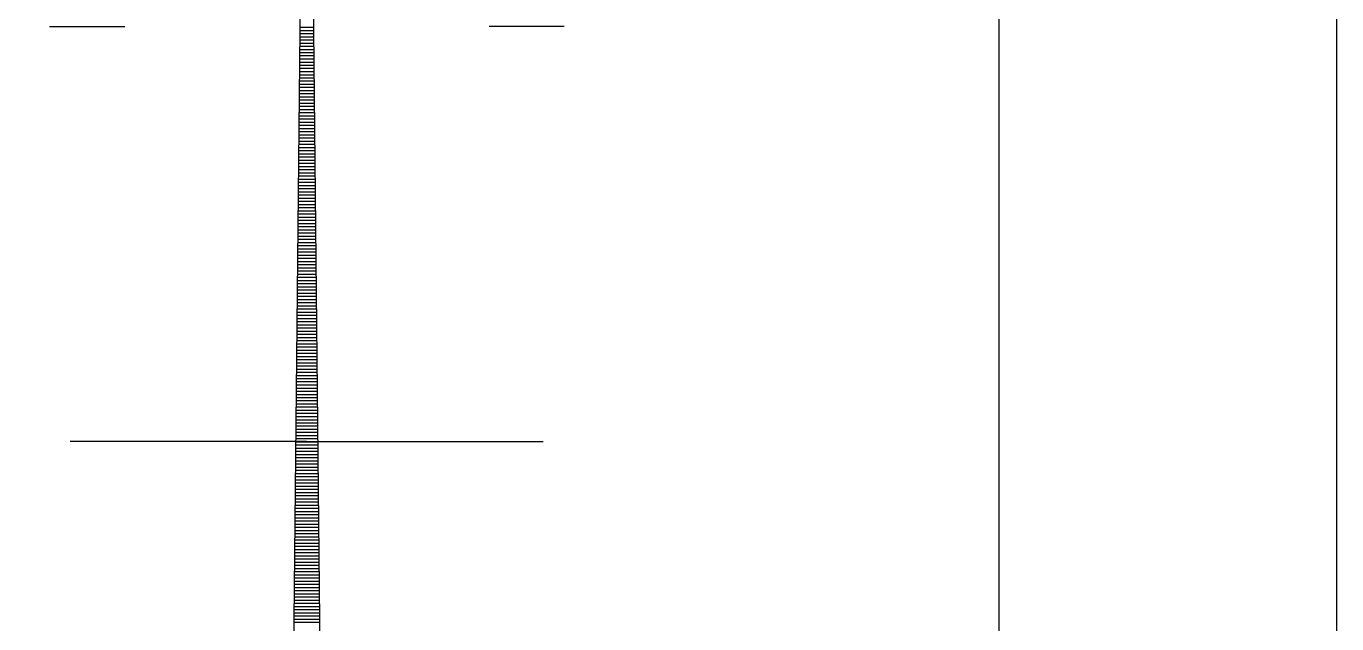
# Model space of a CAD drawing. Extents: x -493 to 187849, y -1657 to 664362.
# Drawn here: x 187751.8 to 187848.8, y 663929.2 to 663973.5 of the extents above; entities that cross this region are included whole.
import ezdxf

# ---------------------------------------------------------------- set-up
doc = ezdxf.new("R2010")
doc.units = 0
doc.header["$MEASUREMENT"] = 0
doc.layers.get('0').update_dxf_attribs({"linetype": 'CONTINUOUS'})
doc.layers.add('TR_GILAYON', color=7, linetype='CONTINUOUS')
doc.layers.add('TR_GILYON', color=7, linetype='CONTINUOUS')

# ---------------------------------------------------------------- blocks, each defined once
blk = doc.blocks.new('*X7')
at = {"color": 0}
for p, q in [((-20.694, -145.406), (-20.284, -145.406)), ((-20.694, -145.5), (-20.283, -145.5)), ((-20.693, -145.312), (-20.285, -145.312)), ((-20.698, -145.875), (-20.279, -145.875)), ((-20.697, -145.781), (-20.28, -145.781)), ((-20.696, -145.688), (-20.281, -145.688)), ((-20.695, -145.594), (-20.282, -145.594)), ((-20.702, -146.25), (-20.275, -146.25)), ((-20.701, -146.156), (-20.276, -146.156)), ((-20.7, -146.062), (-20.277, -146.062)), ((-20.699, -145.969), (-20.278, -145.969)), ((-20.706, -146.625), (-20.272, -146.625)), ((-20.705, -146.531), (-20.273, -146.531)), ((-20.704, -146.438), (-20.274, -146.438)), ((-20.703, -146.344), (-20.274, -146.344)), ((-20.709, -147), (-20.268, -147)), ((-20.708, -146.812), (-20.27, -146.812)), ((-20.708, -146.906), (-20.269, -146.906)), ((-20.707, -146.719), (-20.271, -146.719)), ((-20.713, -147.375), (-20.264, -147.375)), ((-20.712, -147.281), (-20.265, -147.281)), ((-20.711, -147.188), (-20.266, -147.188)), ((-20.71, -147.094), (-20.267, -147.094)), ((-20.717, -147.75), (-20.26, -147.75)), ((-20.716, -147.656), (-20.261, -147.656)), ((-20.715, -147.562), (-20.262, -147.562)), ((-20.714, -147.469), (-20.263, -147.469)), ((-20.722, -148.219), (-20.256, -148.219)), ((-20.721, -148.125), (-20.257, -148.125)), ((-20.72, -148.031), (-20.258, -148.031)), ((-20.719, -147.938), (-20.259, -147.938)), ((-20.718, -147.844), (-20.26, -147.844)), ((-20.725, -148.594), (-20.252, -148.594)), ((-20.724, -148.5), (-20.253, -148.5)), ((-20.723, -148.312), (-20.255, -148.312)), ((-20.723, -148.406), (-20.254, -148.406)), ((-20.729, -148.969), (-20.248, -148.969)), ((-20.728, -148.875), (-20.249, -148.875)), ((-20.727, -148.781), (-20.25, -148.781)), ((-20.726, -148.688), (-20.251, -148.688)), ((-20.733, -149.344), (-20.245, -149.344)), ((-20.732, -149.25), (-20.245, -149.25)), ((-20.731, -149.156), (-20.246, -149.156)), ((-20.73, -149.062), (-20.247, -149.062)), ((-20.737, -149.719), (-20.241, -149.719)), ((-20.736, -149.625), (-20.242, -149.625)), ((-20.735, -149.531), (-20.243, -149.531)), ((-20.734, -149.438), (-20.244, -149.438)), ((-20.74, -150.094), (-20.237, -150.094)), ((-20.739, -150), (-20.238, -150)), ((-20.738, -149.812), (-20.24, -149.812)), ((-20.738, -149.906), (-20.239, -149.906)), ((-20.744, -150.469), (-20.233, -150.469)), ((-20.743, -150.375), (-20.234, -150.375)), ((-20.742, -150.281), (-20.235, -150.281)), ((-20.741, -150.188), (-20.236, -150.188)), ((-20.749, -150.938), (-20.229, -150.938)), ((-20.748, -150.844), (-20.23, -150.844)), ((-20.747, -150.75), (-20.23, -150.75)), ((-20.746, -150.656), (-20.231, -150.656)), ((-20.745, -150.562), (-20.232, -150.562)), ((-20.752, -151.219), (-20.226, -151.219)), ((-20.752, -151.312), (-20.225, -151.312)), ((-20.751, -151.125), (-20.227, -151.125)), ((-20.75, -151.031), (-20.228, -151.031)), ((-20.756, -151.688), (-20.221, -151.688)), ((-20.755, -151.594), (-20.222, -151.594)), ((-20.754, -151.5), (-20.223, -151.5)), ((-20.753, -151.406), (-20.224, -151.406)), ((-20.76, -152.062), (-20.217, -152.062)), ((-20.759, -151.969), (-20.218, -151.969)), ((-20.758, -151.875), (-20.219, -151.875)), ((-20.757, -151.781), (-20.22, -151.781)), ((-20.764, -152.438), (-20.214, -152.438)), ((-20.763, -152.344), (-20.215, -152.344)), ((-20.762, -152.25), (-20.216, -152.25)), ((-20.761, -152.156), (-20.216, -152.156)), ((-20.767, -152.719), (-20.211, -152.719)), ((-20.767, -152.812), (-20.21, -152.812)), ((-20.766, -152.625), (-20.212, -152.625)), ((-20.765, -152.531), (-20.213, -152.531)), ((-20.771, -153.188), (-20.206, -153.188)), ((-20.77, -153.094), (-20.207, -153.094)), ((-20.769, -153), (-20.208, -153)), ((-20.768, -152.906), (-20.209, -152.906)), ((-20.776, -153.656), (-20.201, -153.656)), ((-20.775, -153.562), (-20.202, -153.562)), ((-20.774, -153.469), (-20.203, -153.469)), ((-20.773, -153.375), (-20.204, -153.375)), ((-20.772, -153.281), (-20.205, -153.281)), ((-20.78, -154.031), (-20.198, -154.031)), ((-20.779, -153.938), (-20.199, -153.938)), ((-20.778, -153.844), (-20.2, -153.844)), ((-20.777, -153.75), (-20.201, -153.75)), ((-20.783, -154.406), (-20.194, -154.406)), ((-20.782, -154.312), (-20.195, -154.312)), ((-20.781, -154.125), (-20.197, -154.125)), ((-20.781, -154.219), (-20.196, -154.219)), ((-20.787, -154.781), (-20.19, -154.781)), ((-20.786, -154.688), (-20.191, -154.688)), ((-20.785, -154.594), (-20.192, -154.594)), ((-20.784, -154.5), (-20.193, -154.5)), ((-20.791, -155.156), (-20.187, -155.156)), ((-20.79, -155.062), (-20.187, -155.062)), ((-20.789, -154.969), (-20.188, -154.969)), ((-20.788, -154.875), (-20.189, -154.875)), ((-20.795, -155.531), (-20.183, -155.531)), ((-20.794, -155.438), (-20.184, -155.438)), ((-20.793, -155.344), (-20.185, -155.344)), ((-20.792, -155.25), (-20.186, -155.25)), ((-20.798, -155.906), (-20.179, -155.906)), ((-20.797, -155.812), (-20.18, -155.812)), ((-20.796, -155.625), (-20.182, -155.625)), ((-20.796, -155.719), (-20.181, -155.719)), ((-20.802, -156.281), (-20.175, -156.281)), ((-20.801, -156.188), (-20.176, -156.188)), ((-20.8, -156.094), (-20.177, -156.094)), ((-20.799, -156), (-20.178, -156)), ((-20.807, -156.75), (-20.171, -156.75)), ((-20.806, -156.656), (-20.172, -156.656)), ((-20.805, -156.562), (-20.172, -156.562)), ((-20.804, -156.469), (-20.173, -156.469)), ((-20.803, -156.375), (-20.174, -156.375)), ((-20.811, -157.125), (-20.167, -157.125)), ((-20.81, -157.031), (-20.168, -157.031)), ((-20.809, -156.938), (-20.169, -156.938)), ((-20.808, -156.844), (-20.17, -156.844)), ((-20.814, -157.5), (-20.163, -157.5)), ((-20.813, -157.406), (-20.164, -157.406)), ((-20.812, -157.312), (-20.165, -157.312)), ((-20.811, -157.219), (-20.166, -157.219)), ((-20.818, -157.875), (-20.159, -157.875)), ((-20.817, -157.781), (-20.16, -157.781)), ((-20.816, -157.688), (-20.161, -157.688)), ((-20.815, -157.594), (-20.162, -157.594)), ((-20.822, -158.25), (-20.156, -158.25)), ((-20.821, -158.156), (-20.157, -158.156)), ((-20.82, -158.062), (-20.158, -158.062)), ((-20.819, -157.969), (-20.158, -157.969)), ((-20.825, -158.531), (-20.153, -158.531)), ((-20.825, -158.625), (-20.152, -158.625)), ((-20.824, -158.438), (-20.154, -158.438)), ((-20.823, -158.344), (-20.155, -158.344)), ((-20.829, -159), (-20.148, -159)), ((-20.828, -158.906), (-20.149, -158.906)), ((-20.827, -158.812), (-20.15, -158.812)), ((-20.826, -158.719), (-20.151, -158.719)), ((-20.834, -159.469), (-20.143, -159.469)), ((-20.833, -159.375), (-20.144, -159.375)), ((-20.832, -159.281), (-20.145, -159.281)), ((-20.831, -159.188), (-20.146, -159.188)), ((-20.83, -159.094), (-20.147, -159.094)), ((-20.838, -159.844), (-20.14, -159.844)), ((-20.837, -159.75), (-20.141, -159.75)), ((-20.836, -159.656), (-20.142, -159.656)), ((-20.835, -159.562), (-20.143, -159.562)), ((-20.841, -160.219), (-20.136, -160.219)), ((-20.84, -160.031), (-20.138, -160.031)), ((-20.84, -160.125), (-20.137, -160.125)), ((-20.839, -159.938), (-20.139, -159.938)), ((-20.845, -160.594), (-20.132, -160.594)), ((-20.844, -160.5), (-20.133, -160.5)), ((-20.843, -160.406), (-20.134, -160.406)), ((-20.842, -160.312), (-20.135, -160.312)), ((-20.849, -160.969), (-20.129, -160.969)), ((-20.848, -160.875), (-20.129, -160.875)), ((-20.847, -160.781), (-20.13, -160.781)), ((-20.846, -160.688), (-20.131, -160.688)), ((-20.853, -161.344), (-20.125, -161.344)), ((-20.852, -161.25), (-20.126, -161.25)), ((-20.851, -161.156), (-20.127, -161.156)), ((-20.85, -161.062), (-20.128, -161.062)), ((-20.856, -161.719), (-20.121, -161.719)), ((-20.855, -161.625), (-20.122, -161.625)), ((-20.854, -161.438), (-20.124, -161.438)), ((-20.854, -161.531), (-20.123, -161.531)), ((-20.861, -162.188), (-20.116, -162.188)), ((-20.86, -162.094), (-20.117, -162.094)), ((-20.859, -162), (-20.118, -162)), ((-20.858, -161.906), (-20.119, -161.906)), ((-20.857, -161.812), (-20.12, -161.812)), ((-20.865, -162.562), (-20.113, -162.562)), ((-20.864, -162.469), (-20.114, -162.469)), ((-20.863, -162.375), (-20.114, -162.375)), ((-20.862, -162.281), (-20.115, -162.281)), ((-20.869, -162.938), (-20.109, -162.938)), ((-20.868, -162.844), (-20.11, -162.844)), ((-20.867, -162.75), (-20.111, -162.75)), ((-20.866, -162.656), (-20.112, -162.656))]:
    blk.add_line(p, q, dxfattribs=at)
blk = doc.blocks.new('ZAFON2')
for p, q in [((-21.489, -225.071), (-20.491, -125.125)), ((-19.489, -225.071), (-20.486, -125.125)), ((-20.501, -157.587), (-27.501, -157.587)), ((-20.501, -157.587), (-13.501, -157.587))]:
    blk.add_line(p, q)
at = {"layer": 'TR_GILAYON'}
for p, q in [((-28.108, -145.292), (-25.882, -145.292)), ((-12.87, -145.292), (-15.096, -145.292))]:
    blk.add_line(p, q, dxfattribs=at)
blk.add_blockref('*X7', (0, 0))

msp = doc.modelspace()

# ---------------------------------------------------------------- linework, layer by layer
at = {"layer": 'TR_GILYON', "linetype": 'CONTINUOUS'}
for points in [[(183412.316, 658921.799), (187848.803, 658921.799), (187848.803, 664361.704), (183412.316, 664361.704), (183412.316, 658921.799)], [(183437.316, 658946.799), (187823.803, 658946.799), (187823.803, 664336.704), (183437.316, 664336.704), (183437.316, 658946.799)]]:
    msp.add_lwpolyline(points, dxfattribs=at)

# ---------------------------------------------------------------- block references
at = {"layer": 'TR_GILYON', "linetype": 'CONTINUOUS', "xscale": 2.5, "yscale": 2.5, "zscale": 2.5}
msp.add_blockref('ZAFON2', (187823.803, 664336.704), dxfattribs=at)

doc.saveas('drawing.dxf')
